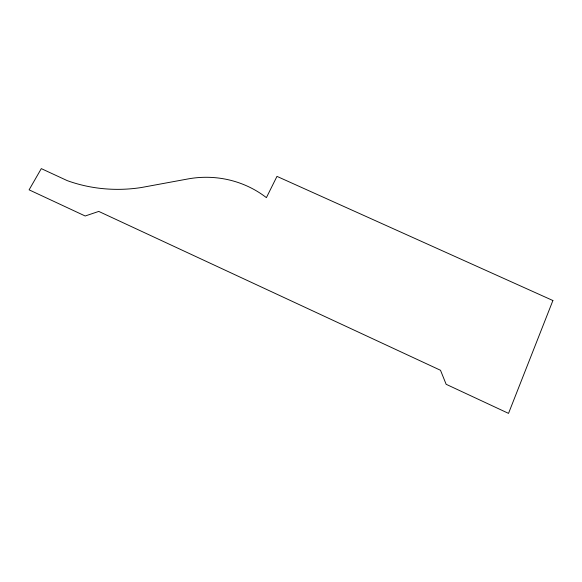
<?xml version="1.0" encoding="UTF-8"?>
<svg xmlns="http://www.w3.org/2000/svg" width="582" height="582" viewBox="0 0 582 582"><rect width="100%" height="100%" fill="white"/><g stroke="black" fill="none" stroke-linecap="round" stroke-linejoin="round"><path stroke-width="0.87" d="M552.9 300.53L508.53 413.38L446.147 384.295L440.501 370.276L98.758 211.419L85.183 215.995L29.1 189.841L41.3 168.62L67.279 180.646A140.815 127.232 -12.5 0 0 141.433 187.513L188.757 178.798A99.326 96.212 -22.5 0 1 266.403 197.64L276.974 176.382L552.9 300.53"/></g></svg>
